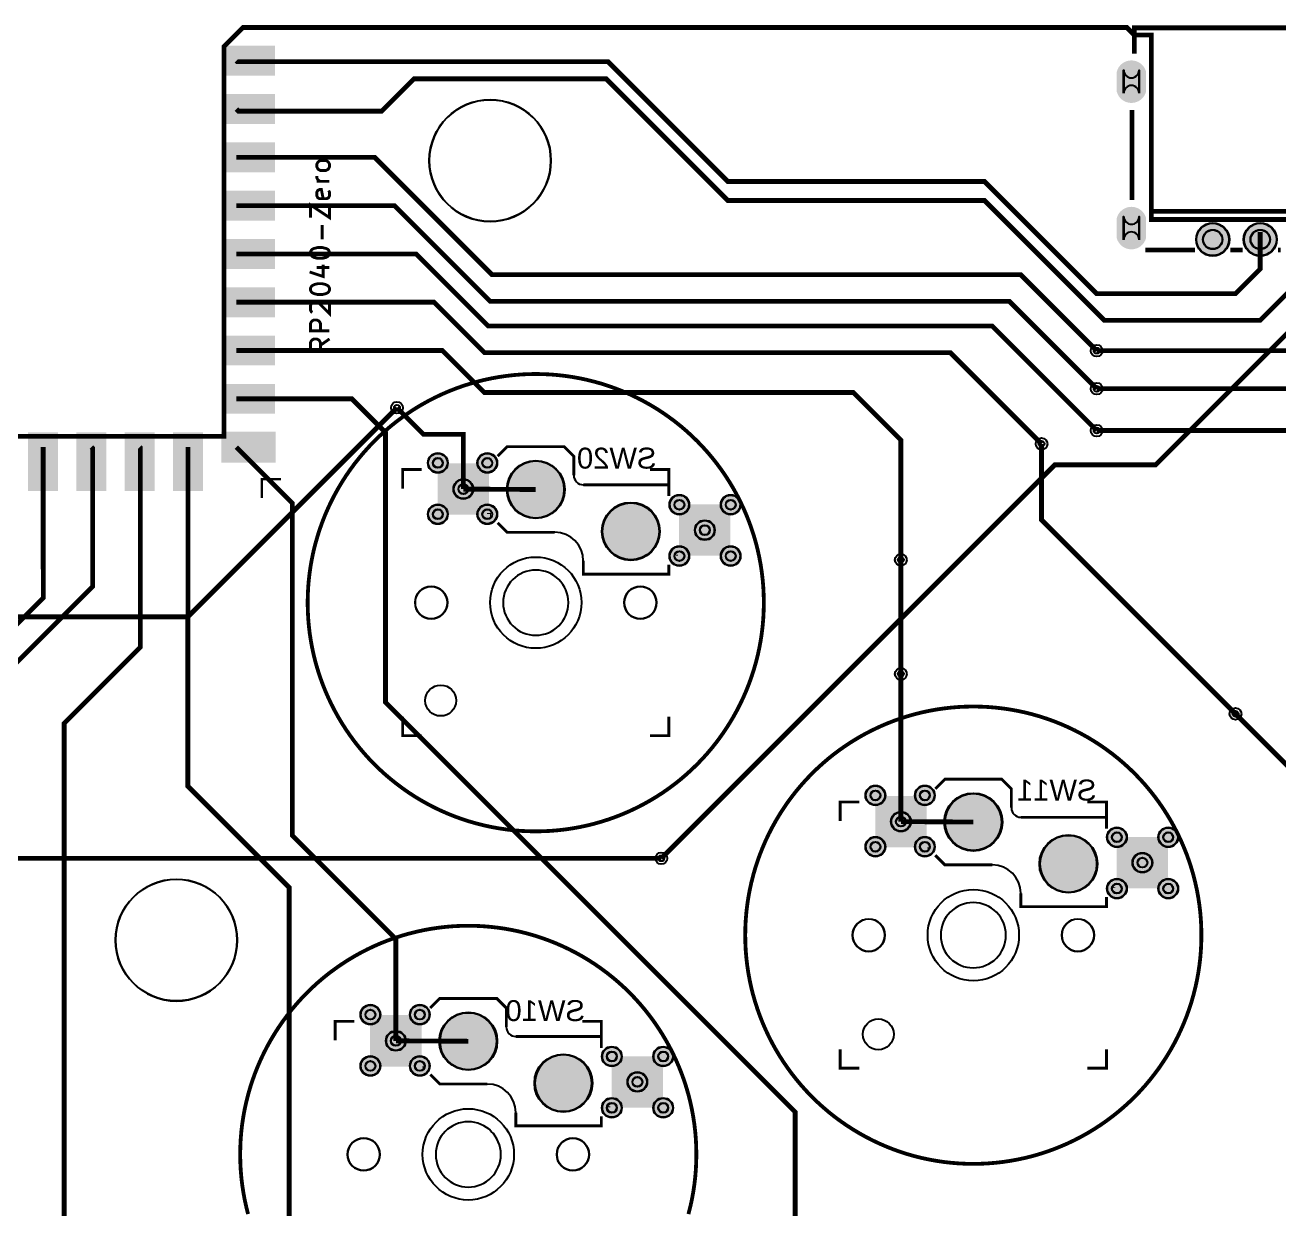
# Model space of a CAD drawing. Header units: millimetres. Extents: x 40 to 250, y -180 to -30.
# Drawn here: x 125.5 to 191.5, y -92.1 to -29.9 of the extents above; entities that cross this region are included whole.
import ezdxf

# ---------------------------------------------------------------- set-up
doc = ezdxf.new("R2010")
doc.units = ezdxf.units.MM
for name, color, linetype, true_color in [('BoardOutline', 7, 'Continuous', 0xff00ff), ('BottomLayer', 7, 'Continuous', 0x0000ff), ('BottomPasteMaskLayer', 7, 'Continuous', 0x800000), ('BottomSilkLayer', 7, 'Continuous', 0x808000), ('BottomSolderMaskLayer', 7, 'Continuous', 0xaa00ff), ('Hole', 7, 'Continuous', 0x222222), ('Multi-Layer', 7, 'Continuous', 0xc0c0c0), ('TopLayer', 7, 'Continuous', 0xff0000), ('TopPasteMaskLayer', 7, 'Continuous', 0x808080), ('TopSilkLayer', 7, 'Continuous', 0xffff00), ('TopSolderMaskLayer', 7, 'Continuous', 0x800080)]:
    doc.layers.add(name, color=color, linetype=linetype, true_color=true_color)
doc.styles.get("Standard").update_dxf_attribs({"font": 'arial.ttf'})

msp = doc.modelspace()

# ---------------------------------------------------------------- hatches: boundary and pattern name
at = {"layer": 'BottomLayer'}
for points in [[(149.89, -55.578), (147.29, -55.578), (147.29, -52.978), (149.89, -52.978)], [(162.59, -57.737), (159.99, -57.737), (159.99, -55.137), (162.59, -55.137)], [(172.902, -73.067), (170.302, -73.067), (170.302, -70.467), (172.902, -70.467)], [(185.602, -75.226), (183.002, -75.226), (183.002, -72.626), (185.602, -72.626)], [(146.342, -84.597), (143.742, -84.597), (143.742, -81.997), (146.342, -81.997)], [(159.041, -86.756), (156.442, -86.756), (156.442, -84.156), (159.041, -84.156)]]:
    msp.add_hatch(color=256, dxfattribs=at).paths.add_polyline_path(points)
at = {"layer": 'BottomPasteMaskLayer'}
for points in [[(149.89, -55.578), (147.29, -55.578), (147.29, -52.978), (149.89, -52.978)], [(162.59, -57.737), (159.99, -57.737), (159.99, -55.137), (162.59, -55.137)], [(172.902, -73.067), (170.302, -73.067), (170.302, -70.467), (172.902, -70.467)], [(185.602, -75.226), (183.002, -75.226), (183.002, -72.626), (185.602, -72.626)], [(146.342, -84.597), (143.742, -84.597), (143.742, -81.997), (146.342, -81.997)], [(159.041, -86.756), (156.442, -86.756), (156.442, -84.156), (159.041, -84.156)]]:
    msp.add_hatch(color=256, dxfattribs=at).paths.add_polyline_path(points)
at = {"layer": 'BottomSolderMaskLayer'}
for points in [[(184.5, -33.36, -0.785398), (182.95, -33.36), (182.95, -32.34, -0.785398), (184.5, -32.34)], [(184.5, -41.06, -0.785398), (182.95, -41.06), (182.95, -40.04, -0.785398), (184.5, -40.04)], [(187.125, -41.15, 1), (188.875, -41.15, 1)], [(189.625, -41.15, 1), (191.375, -41.15, 1)], [(146.725, -52.9, 1), (147.776, -52.9, 1)], [(149.325, -52.9, 1), (150.376, -52.9, 1)], [(149.941, -55.629), (147.24, -55.629), (147.24, -52.927), (149.941, -52.927)], [(150.875, -54.3, 1), (153.925, -54.3, 1)], [(148.065, -54.278, 1), (149.116, -54.278, 1)], [(159.425, -55.1, 1), (160.476, -55.1, 1)], [(162.125, -55.1, 1), (163.176, -55.1, 1)], [(146.725, -55.6, 1), (147.776, -55.6, 1)], [(149.325, -55.6, 1), (150.376, -55.6, 1)], [(155.875, -56.5, 1), (158.925, -56.5, 1)], [(162.641, -57.788), (159.94, -57.788), (159.94, -55.086), (162.641, -55.086)], [(160.765, -56.437, 1), (161.816, -56.437, 1)], [(159.425, -57.8, 1), (160.476, -57.8, 1)], [(162.125, -57.8, 1), (163.176, -57.8, 1)], [(169.736, -70.389, 1), (170.787, -70.389, 1)], [(172.336, -70.389, 1), (173.387, -70.389, 1)], [(172.952, -73.118), (170.251, -73.118), (170.251, -70.416), (172.952, -70.416)], [(173.886, -71.789, 1), (176.937, -71.789, 1)], [(171.076, -71.767, 1), (172.127, -71.767, 1)], [(178.886, -73.989, 1), (181.937, -73.989, 1)], [(182.436, -72.589, 1), (183.487, -72.589, 1)], [(185.136, -72.589, 1), (186.187, -72.589, 1)], [(169.736, -73.089, 1), (170.787, -73.089, 1)], [(172.336, -73.089, 1), (173.387, -73.089, 1)], [(185.652, -75.277), (182.951, -75.277), (182.951, -72.575), (185.652, -72.575)], [(183.776, -73.926, 1), (184.827, -73.926, 1)], [(182.436, -75.289, 1), (183.487, -75.289, 1)], [(185.136, -75.289, 1), (186.187, -75.289, 1)], [(143.176, -81.919, 1), (144.227, -81.919, 1)], [(145.776, -81.919, 1), (146.827, -81.919, 1)], [(146.392, -84.648), (143.691, -84.648), (143.691, -81.946), (146.392, -81.946)], [(147.326, -83.319, 1), (150.377, -83.319, 1)], [(144.516, -83.297, 1), (145.567, -83.297, 1)], [(155.876, -84.119, 1), (156.927, -84.119, 1)], [(158.576, -84.119, 1), (159.627, -84.119, 1)], [(143.176, -84.619, 1), (144.227, -84.619, 1)], [(145.776, -84.619, 1), (146.827, -84.619, 1)], [(152.326, -85.519, 1), (155.377, -85.519, 1)], [(159.092, -86.807), (156.391, -86.807), (156.391, -84.105), (159.092, -84.105)], [(157.216, -85.456, 1), (158.267, -85.456, 1)], [(155.876, -86.819, 1), (156.927, -86.819, 1)], [(158.576, -86.819, 1), (159.627, -86.819, 1)]]:
    msp.add_hatch(color=256, dxfattribs=at).paths.add_polyline_path(points)
at = {"layer": 'Multi-Layer'}
for points in [[(184.475, -33.35, -0.785398), (182.975, -33.35), (182.975, -32.35, -0.785398), (184.475, -32.35)], [(184.475, -41.05, -0.785398), (182.975, -41.05), (182.975, -40.05, -0.785398), (184.475, -40.05)], [(187.15, -41.15, 1), (188.85, -41.15, 1)], [(189.65, -41.15, 1), (191.35, -41.15, 1)]]:
    msp.add_hatch(color=256, dxfattribs=at).paths.add_polyline_path(points)
at = {"layer": 'TopLayer'}
for points in [[(135.891, -30.988), (138.653, -30.988), (138.653, -32.512), (135.891, -32.512)], [(135.891, -33.528), (138.653, -33.528), (138.653, -35.052), (135.891, -35.052)], [(135.891, -36.068), (138.653, -36.068), (138.653, -37.592), (135.891, -37.592)], [(135.891, -38.608), (138.653, -38.608), (138.653, -40.132), (135.891, -40.132)], [(135.891, -41.148), (138.653, -41.148), (138.653, -42.672), (135.891, -42.672)], [(135.891, -43.688), (138.653, -43.688), (138.653, -45.212), (135.891, -45.212)], [(135.891, -46.228), (138.653, -46.228), (138.653, -47.752), (135.891, -47.752)], [(135.891, -48.768), (138.653, -48.768), (138.653, -50.292), (135.891, -50.292)], [(125.73, -51.308), (127.254, -51.308), (127.254, -54.332), (125.73, -54.332)], [(128.27, -51.308), (129.794, -51.308), (129.794, -54.332), (128.27, -54.332)], [(130.811, -51.308), (132.335, -51.308), (132.335, -54.332), (130.811, -54.332)], [(133.351, -51.308), (134.875, -51.308), (134.875, -54.332), (133.351, -54.332)], [(135.891, -51.308), (138.653, -51.308), (138.653, -52.832), (135.891, -52.832)], [(149.89, -55.578), (147.29, -55.578), (147.29, -52.978), (149.89, -52.978)], [(162.59, -57.737), (159.99, -57.737), (159.99, -55.137), (162.59, -55.137)], [(172.902, -73.067), (170.302, -73.067), (170.302, -70.467), (172.902, -70.467)], [(185.602, -75.226), (183.002, -75.226), (183.002, -72.626), (185.602, -72.626)], [(146.342, -84.597), (143.742, -84.597), (143.742, -81.997), (146.342, -81.997)], [(159.042, -86.756), (156.442, -86.756), (156.442, -84.156), (159.042, -84.156)]]:
    msp.add_hatch(color=256, dxfattribs=at).paths.add_polyline_path(points)
at = {"layer": 'TopPasteMaskLayer'}
for points in [[(135.891, -30.988), (138.653, -30.988), (138.653, -32.512), (135.891, -32.512)], [(135.891, -33.528), (138.653, -33.528), (138.653, -35.052), (135.891, -35.052)], [(135.891, -36.068), (138.653, -36.068), (138.653, -37.592), (135.891, -37.592)], [(135.891, -38.608), (138.653, -38.608), (138.653, -40.132), (135.891, -40.132)], [(135.891, -41.148), (138.653, -41.148), (138.653, -42.672), (135.891, -42.672)], [(135.891, -43.688), (138.653, -43.688), (138.653, -45.212), (135.891, -45.212)], [(135.891, -46.228), (138.653, -46.228), (138.653, -47.752), (135.891, -47.752)], [(135.891, -48.768), (138.653, -48.768), (138.653, -50.292), (135.891, -50.292)], [(125.73, -51.308), (127.254, -51.308), (127.254, -54.332), (125.73, -54.332)], [(128.27, -51.308), (129.794, -51.308), (129.794, -54.332), (128.27, -54.332)], [(130.811, -51.308), (132.335, -51.308), (132.335, -54.332), (130.811, -54.332)], [(133.351, -51.308), (134.875, -51.308), (134.875, -54.332), (133.351, -54.332)], [(135.891, -51.308), (138.653, -51.308), (138.653, -52.832), (135.891, -52.832)], [(149.89, -55.578), (147.29, -55.578), (147.29, -52.978), (149.89, -52.978)], [(162.59, -57.737), (159.99, -57.737), (159.99, -55.137), (162.59, -55.137)], [(172.902, -73.067), (170.302, -73.067), (170.302, -70.467), (172.902, -70.467)], [(185.602, -75.226), (183.002, -75.226), (183.002, -72.626), (185.602, -72.626)], [(146.342, -84.597), (143.742, -84.597), (143.742, -81.997), (146.342, -81.997)], [(159.042, -86.756), (156.442, -86.756), (156.442, -84.156), (159.042, -84.156)]]:
    msp.add_hatch(color=256, dxfattribs=at).paths.add_polyline_path(points)
at = {"layer": 'TopSolderMaskLayer'}
for points in [[(135.877, -30.963), (138.689, -30.963), (138.689, -32.537), (135.877, -32.537)], [(184.5, -33.36, -0.785398), (182.95, -33.36), (182.95, -32.34, -0.785398), (184.5, -32.34)], [(135.877, -33.503), (138.689, -33.503), (138.689, -35.077), (135.877, -35.077)], [(135.877, -36.043), (138.689, -36.043), (138.689, -37.617), (135.877, -37.617)], [(135.877, -38.583), (138.689, -38.583), (138.689, -40.157), (135.877, -40.157)], [(184.5, -41.06, -0.785398), (182.95, -41.06), (182.95, -40.04, -0.785398), (184.5, -40.04)], [(187.125, -41.15, 1), (188.875, -41.15, 1)], [(189.625, -41.15, 1), (191.375, -41.15, 1)], [(135.877, -41.123), (138.689, -41.123), (138.689, -42.697), (135.877, -42.697)], [(135.877, -43.662), (138.689, -43.662), (138.689, -45.237), (135.877, -45.237)], [(135.877, -46.202), (138.689, -46.202), (138.689, -47.777), (135.877, -47.777)], [(135.877, -48.742), (138.689, -48.742), (138.689, -50.317), (135.877, -50.317)], [(125.705, -51.295), (127.28, -51.295), (127.28, -54.37), (125.705, -54.37)], [(128.245, -51.295), (129.82, -51.295), (129.82, -54.37), (128.245, -54.37)], [(130.785, -51.295), (132.36, -51.295), (132.36, -54.37), (130.785, -54.37)], [(133.325, -51.295), (134.9, -51.295), (134.9, -54.37), (133.325, -54.37)], [(135.862, -51.257), (138.726, -51.257), (138.726, -52.883), (135.862, -52.883)], [(146.725, -52.9, 1), (147.776, -52.9, 1)], [(149.325, -52.9, 1), (150.376, -52.9, 1)], [(149.941, -55.629), (147.24, -55.629), (147.24, -52.927), (149.941, -52.927)], [(150.875, -54.3, 1), (153.925, -54.3, 1)], [(148.065, -54.278, 1), (149.116, -54.278, 1)], [(159.425, -55.1, 1), (160.476, -55.1, 1)], [(162.125, -55.1, 1), (163.176, -55.1, 1)], [(146.725, -55.6, 1), (147.776, -55.6, 1)], [(149.325, -55.6, 1), (150.376, -55.6, 1)], [(155.875, -56.5, 1), (158.925, -56.5, 1)], [(162.641, -57.788), (159.94, -57.788), (159.94, -55.086), (162.641, -55.086)], [(160.765, -56.437, 1), (161.816, -56.437, 1)], [(159.425, -57.8, 1), (160.476, -57.8, 1)], [(162.125, -57.8, 1), (163.176, -57.8, 1)], [(169.736, -70.389, 1), (170.787, -70.389, 1)], [(172.336, -70.389, 1), (173.387, -70.389, 1)], [(172.953, -73.118), (170.251, -73.118), (170.251, -70.416), (172.953, -70.416)], [(173.886, -71.789, 1), (176.937, -71.789, 1)], [(171.076, -71.767, 1), (172.127, -71.767, 1)], [(178.886, -73.989, 1), (181.937, -73.989, 1)], [(182.436, -72.589, 1), (183.487, -72.589, 1)], [(185.136, -72.589, 1), (186.187, -72.589, 1)], [(169.736, -73.089, 1), (170.787, -73.089, 1)], [(172.336, -73.089, 1), (173.387, -73.089, 1)], [(185.652, -75.277), (182.951, -75.277), (182.951, -72.575), (185.652, -72.575)], [(183.776, -73.926, 1), (184.827, -73.926, 1)], [(182.436, -75.289, 1), (183.487, -75.289, 1)], [(185.136, -75.289, 1), (186.187, -75.289, 1)], [(143.176, -81.919, 1), (144.227, -81.919, 1)], [(145.776, -81.919, 1), (146.827, -81.919, 1)], [(146.392, -84.648), (143.691, -84.648), (143.691, -81.946), (146.392, -81.946)], [(147.326, -83.319, 1), (150.377, -83.319, 1)], [(144.516, -83.297, 1), (145.567, -83.297, 1)], [(155.876, -84.119, 1), (156.927, -84.119, 1)], [(158.576, -84.119, 1), (159.627, -84.119, 1)], [(143.176, -84.619, 1), (144.227, -84.619, 1)], [(145.776, -84.619, 1), (146.827, -84.619, 1)], [(152.326, -85.519, 1), (155.377, -85.519, 1)], [(159.092, -86.807), (156.391, -86.807), (156.391, -84.105), (159.092, -84.105)], [(157.216, -85.456, 1), (158.267, -85.456, 1)], [(155.876, -86.819, 1), (156.927, -86.819, 1)], [(158.576, -86.819, 1), (159.627, -86.819, 1)]]:
    msp.add_hatch(color=256, dxfattribs=at).paths.add_polyline_path(points)

# ---------------------------------------------------------------- linework, layer by layer
at = {"layer": 'BoardOutline', "const_width": 0.254}
for points in [[(45, -30), (121, -30), (122, -31), (122, -51.5), (136, -51.5), (136, -31), (137, -30), (183, -30)], [(183, -30), (183.484, -30), (183.88, -30.396)], [(183.88, -30.396), (184.769, -30.396)], [(199.12, -30.396), (198.104, -30.396), (198.104, -39.667), (184.769, -39.667), (184.769, -30.396), (183.88, -30.396)], [(184.769, -30.396), (184.769, -40.1), (198.1, -40.1), (198.1, -30.396)]]:
    msp.add_lwpolyline(points, dxfattribs=at)
at = {"layer": 'BottomLayer', "const_width": 0.254}
for points in [[(118.2, -46.99), (116.21, -46.99), (109.5, -53.7), (109.5, -58.5), (112, -61), (134.1, -61), (145.1, -50)], [(181.9, -47), (195, -47)], [(181.9, -49), (194, -49)], [(181.9, -51.2), (191.9, -51.2)], [(179, -51.9), (179, -55.9), (189.2, -66.1)], [(171.6, -58), (171.6, -64)], [(159, -73.7), (109.9, -73.7)]]:
    msp.add_lwpolyline(points, dxfattribs=at)
at = {"layer": 'BottomSilkLayer'}
for points, const_width in [([(150.4, -52.55), (150.9, -52.05), (153.9, -52.05), (154.4, -52.55), (154.4, -53.55)], 0.15), ([(159.4, -54.65), (159.4, -54.05), (154.9, -54.05)], 0.15), ([(150.026, -55.853), (150.026, -55.559), (149.841, -55.559)], 0.05), ([(150.4, -56.05), (150.9, -56.55), (153.4, -56.55)], 0.15), ([(154.9, -58.05), (154.9, -58.75), (159.4, -58.75), (159.4, -58.25)], 0.15), ([(159.777, -57.778), (159.777, -57.753), (159.873, -57.753), (159.876, -57.753)], 0.05), ([(173.411, -70.039), (173.911, -69.539), (176.911, -69.539), (177.411, -70.039), (177.411, -71.039)], 0.15), ([(182.411, -72.139), (182.411, -71.539), (177.911, -71.539)], 0.15), ([(173.037, -73.342), (173.037, -73.141), (172.991, -73.141)], 0.05), ([(173.411, -73.539), (173.911, -74.039), (176.411, -74.039)], 0.15), ([(177.911, -75.539), (177.911, -76.239), (182.411, -76.239), (182.411, -75.739)], 0.15), ([(182.788, -75.267), (182.788, -75.241), (182.884, -75.241), (182.887, -75.241)], 0.05), ([(146.851, -81.569), (147.351, -81.069), (150.351, -81.069), (150.851, -81.569), (150.851, -82.569)], 0.15), ([(155.851, -83.669), (155.851, -83.069), (151.351, -83.069)], 0.15), ([(146.477, -84.872), (146.477, -84.671), (146.431, -84.671)], 0.05), ([(146.851, -85.069), (147.351, -85.569), (149.851, -85.569)], 0.15), ([(151.351, -87.069), (151.351, -87.769), (155.851, -87.769), (155.851, -87.269)], 0.15), ([(156.228, -86.797), (156.228, -86.772), (156.324, -86.772), (156.327, -86.772)], 0.05)]:
    msp.add_lwpolyline(points, dxfattribs=dict(at, const_width=const_width))
for centre, radius, start, end in [((150, -37.004), 3.2, 0.07049, 359.92951), ((152.4, -54.302), 1.5, 0.06792, 359.93208), ((154.9, -53.55), 0.5, 180, 270), ((157.4, -56.502), 1.5, 0.07277, 359.92723), ((153.4, -58.05), 1.5, 0, 90), ((152.4, -60.252), 1.715, 0.06791, 359.93209), ((146.9, -60.252), 0.851, 0.14538, 359.85462), ((157.9, -60.252), 0.851, 0.14538, 359.85462), ((175.411, -71.791), 1.5, 0.06792, 359.93208), ((177.911, -71.039), 0.5, 180, 270), ((180.411, -73.991), 1.5, 0.07277, 359.92723), ((176.411, -75.539), 1.5, 360, 90), ((133.5, -78.004), 3.2, 0.07049, 359.92951), ((175.411, -77.741), 1.715, 0.06791, 359.93209), ((169.911, -77.741), 0.851, 0.14538, 359.85462), ((180.911, -77.741), 0.851, 0.14538, 359.85462), ((148.851, -83.321), 1.5, 0.06792, 359.93208), ((151.351, -82.569), 0.5, 180, 270), ((153.851, -85.521), 1.5, 0.07277, 359.92723), ((149.851, -87.069), 1.5, 360, 90), ((148.851, -89.271), 1.715, 0.06791, 359.93209), ((143.351, -89.271), 0.851, 0.14538, 359.85462), ((154.351, -89.271), 0.851, 0.14538, 359.85462)]:
    msp.add_arc(centre, radius, start, end, dxfattribs=at)
at = {"layer": 'BottomSolderMaskLayer'}
for points in [[(183.312, -33.462), (183.312, -32.238)], [(184.138, -33.462), (184.138, -32.238)], [(183.312, -41.162), (183.312, -39.938)], [(184.138, -41.162), (184.138, -39.938)]]:
    msp.add_lwpolyline(points, close=True, dxfattribs=at)
for centre, radius in [((188, -41.15), 0.875), ((188, -41.15), 0.515), ((190.5, -41.15), 0.875), ((190.5, -41.15), 0.515), ((147.25, -52.9), 0.525), ((147.251, -52.9), 0.263), ((149.85, -52.9), 0.525), ((149.851, -52.9), 0.263), ((152.401, -54.3), 1.525), ((152.4, -54.3), 1.525), ((148.591, -54.278), 0.525), ((148.591, -54.278), 0.263), ((159.95, -55.1), 0.525), ((162.65, -55.1), 0.525), ((147.25, -55.6), 0.525), ((147.251, -55.6), 0.263), ((149.85, -55.6), 0.525), ((149.851, -55.6), 0.263), ((157.401, -56.5), 1.525), ((157.4, -56.5), 1.525), ((159.951, -55.1), 0.263), ((162.651, -55.1), 0.263), ((161.29, -56.437), 0.525), ((161.291, -56.437), 0.263), ((159.95, -57.8), 0.525), ((162.65, -57.8), 0.525), ((159.951, -57.8), 0.263), ((162.651, -57.8), 0.263), ((170.262, -70.389), 0.525), ((172.862, -70.389), 0.525), ((170.262, -70.389), 0.263), ((172.862, -70.389), 0.263), ((175.411, -71.789), 1.525), ((175.412, -71.789), 1.525), ((171.602, -71.767), 0.525), ((171.602, -71.767), 0.263), ((180.411, -73.989), 1.525), ((180.412, -73.989), 1.525), ((182.962, -72.589), 0.525), ((182.962, -72.589), 0.263), ((185.661, -72.589), 0.525), ((185.662, -72.589), 0.263), ((170.262, -73.089), 0.525), ((170.262, -73.089), 0.263), ((172.862, -73.089), 0.525), ((172.862, -73.089), 0.263), ((184.301, -73.926), 0.525), ((184.302, -73.926), 0.263), ((182.962, -75.289), 0.525), ((182.962, -75.289), 0.263), ((185.661, -75.289), 0.525), ((185.662, -75.289), 0.263), ((143.702, -81.919), 0.525), ((143.702, -81.919), 0.263), ((146.301, -81.919), 0.525), ((146.302, -81.919), 0.263), ((148.852, -83.319), 1.525), ((148.851, -83.319), 1.525), ((145.042, -83.297), 0.525), ((145.042, -83.297), 0.263), ((156.402, -84.119), 0.525), ((159.101, -84.119), 0.525), ((143.702, -84.619), 0.525), ((143.702, -84.619), 0.263), ((146.301, -84.619), 0.525), ((146.302, -84.619), 0.263), ((153.852, -85.519), 1.525), ((153.851, -85.519), 1.525), ((156.402, -84.119), 0.263), ((159.102, -84.119), 0.263), ((157.741, -85.456), 0.525), ((157.742, -85.456), 0.263), ((156.402, -86.819), 0.525), ((159.101, -86.819), 0.525), ((156.402, -86.819), 0.263), ((159.102, -86.819), 0.263)]:
    msp.add_circle(centre, radius, dxfattribs=at)
for centre, radius, start, end in [((183.725, -32.238), 0.413, 180, 360), ((183.725, -33.462), 0.413, 360, 180), ((150, -37.004), 3.2, 0.07049, 359.92951), ((183.725, -39.938), 0.413, 180, 360), ((183.725, -41.162), 0.413, 360, 180), ((152.4, -54.302), 1.5, 0.06792, 359.93208), ((157.4, -56.502), 1.5, 0.07277, 359.92723), ((152.4, -60.252), 1.715, 0.06791, 359.93209), ((146.9, -60.252), 0.851, 0.14538, 359.85462), ((157.9, -60.252), 0.851, 0.14538, 359.85462), ((175.411, -71.791), 1.5, 0.06792, 359.93208), ((180.411, -73.991), 1.5, 0.07277, 359.92723), ((133.5, -78.004), 3.2, 0.07049, 359.92951), ((175.411, -77.741), 1.715, 0.06791, 359.93209), ((169.911, -77.741), 0.851, 0.14538, 359.85462), ((180.911, -77.741), 0.851, 0.14538, 359.85462), ((148.851, -83.321), 1.5, 0.06792, 359.93208), ((153.851, -85.521), 1.5, 0.07277, 359.92723), ((148.851, -89.271), 1.715, 0.06791, 359.93209), ((143.351, -89.271), 0.851, 0.14538, 359.85462), ((154.351, -89.271), 0.851, 0.14538, 359.85462)]:
    msp.add_arc(centre, radius, start, end, dxfattribs=at)
at = {"layer": 'Hole'}
for centre, radius in [((150, -37), 3.2), ((181.9, -47), 0.155), ((181.9, -49), 0.155), ((145.1, -50), 0.155), ((181.9, -51.2), 0.155), ((179, -51.9), 0.155), ((152.401, -60.25), 2.4), ((171.6, -58), 0.155), ((146.901, -60.25), 0.851), ((157.901, -60.25), 0.851), ((171.6, -64), 0.155), ((147.401, -65.4), 0.812), ((189.2, -66.1), 0.155), ((159, -73.7), 0.155), ((133.5, -78), 3.2), ((175.412, -77.739), 2.4), ((169.912, -77.739), 0.851), ((180.912, -77.739), 0.851), ((170.412, -82.954), 0.812), ((148.852, -89.269), 2.4), ((143.352, -89.269), 0.851), ((154.352, -89.269), 0.851)]:
    msp.add_circle(centre, radius, dxfattribs=at)
at = {"layer": 'Multi-Layer'}
for points in [[(183.325, -33.45), (183.325, -32.25)], [(184.125, -33.45), (184.125, -32.25)], [(183.325, -41.15), (183.325, -39.95)], [(184.125, -41.15), (184.125, -39.95)]]:
    msp.add_lwpolyline(points, close=True, dxfattribs=at)
for centre, radius in [((150, -37), 3.2), ((188, -41.15), 0.85), ((188, -41.15), 0.5), ((190.5, -41.15), 0.85), ((190.5, -41.15), 0.5), ((181.9, -47), 0.31), ((181.9, -49), 0.31), ((145.1, -50), 0.31), ((181.9, -51.2), 0.31), ((179, -51.9), 0.31), ((147.25, -52.9), 0.5), ((147.251, -52.9), 0.25), ((149.85, -52.9), 0.5), ((149.851, -52.9), 0.25), ((152.4, -54.3), 1.5), ((152.401, -54.3), 1.5), ((148.591, -54.278), 0.5), ((148.591, -54.278), 0.25), ((159.95, -55.1), 0.5), ((162.65, -55.1), 0.5), ((147.25, -55.6), 0.5), ((147.251, -55.6), 0.25), ((149.85, -55.6), 0.5), ((149.851, -55.6), 0.25), ((157.4, -56.5), 1.5), ((157.401, -56.5), 1.5), ((159.951, -55.1), 0.25), ((162.651, -55.1), 0.25), ((161.29, -56.437), 0.5), ((161.291, -56.437), 0.25), ((159.95, -57.8), 0.5), ((162.65, -57.8), 0.5), ((152.401, -60.25), 2.4), ((159.951, -57.8), 0.25), ((162.651, -57.8), 0.25), ((171.6, -58), 0.31), ((146.901, -60.25), 0.851), ((157.901, -60.25), 0.851), ((171.6, -64), 0.31), ((147.401, -65.4), 0.812), ((189.2, -66.1), 0.31), ((170.262, -70.389), 0.5), ((172.862, -70.389), 0.5), ((170.262, -70.389), 0.25), ((172.862, -70.389), 0.25), ((175.411, -71.789), 1.5), ((175.412, -71.789), 1.5), ((171.602, -71.767), 0.5), ((171.602, -71.767), 0.25), ((180.411, -73.989), 1.5), ((180.412, -73.989), 1.5), ((182.962, -72.589), 0.5), ((182.962, -72.589), 0.25), ((185.661, -72.589), 0.5), ((185.662, -72.589), 0.25), ((170.262, -73.089), 0.5), ((170.262, -73.089), 0.25), ((172.862, -73.089), 0.5), ((172.862, -73.089), 0.25), ((159, -73.7), 0.31), ((184.301, -73.926), 0.5), ((184.302, -73.926), 0.25), ((133.5, -78), 3.2), ((182.962, -75.289), 0.5), ((182.962, -75.289), 0.25), ((185.661, -75.289), 0.5), ((185.662, -75.289), 0.25), ((175.412, -77.739), 2.4), ((169.912, -77.739), 0.851), ((180.912, -77.739), 0.851), ((143.702, -81.919), 0.5), ((143.702, -81.919), 0.25), ((146.301, -81.919), 0.5), ((146.302, -81.919), 0.25), ((148.851, -83.319), 1.5), ((148.852, -83.319), 1.5), ((170.412, -82.954), 0.812), ((145.042, -83.297), 0.5), ((145.042, -83.297), 0.25), ((156.402, -84.119), 0.5), ((159.101, -84.119), 0.5), ((143.702, -84.619), 0.5), ((143.702, -84.619), 0.25), ((146.301, -84.619), 0.5), ((146.302, -84.619), 0.25), ((153.851, -85.519), 1.5), ((153.852, -85.519), 1.5), ((156.402, -84.119), 0.25), ((159.102, -84.119), 0.25), ((157.741, -85.456), 0.5), ((157.742, -85.456), 0.25), ((156.402, -86.819), 0.5), ((159.101, -86.819), 0.5), ((148.852, -89.269), 2.4), ((156.402, -86.819), 0.25), ((159.102, -86.819), 0.25), ((143.352, -89.269), 0.851), ((154.352, -89.269), 0.851)]:
    msp.add_circle(centre, radius, dxfattribs=at)
for centre, start, end in [((183.725, -32.25), 180, 360), ((183.725, -33.45), 360, 180), ((183.725, -39.95), 180, 360), ((183.725, -41.15), 360, 180)]:
    msp.add_arc(centre, 0.4, start, end, dxfattribs=at)
at = {"layer": 'TopLayer', "const_width": 0.254}
for points in [[(190.5, -40.75), (190.5, -42.7), (189.2, -44), (181.9, -44), (176, -38.1), (162.5, -38.1), (156.2, -31.8), (136.702, -31.8), (136.653, -31.75)], [(192.5, -40.75), (192.5, -43.4), (190.5, -45.4), (182.3, -45.4), (176, -39.1), (162.5, -39.1), (156.1, -32.7), (146, -32.7), (144.3, -34.4), (136.762, -34.4), (136.653, -34.29)], [(136.653, -36.83), (143.93, -36.83), (150.1, -43), (177.9, -43), (181.9, -47)], [(136.653, -39.37), (144.97, -39.37), (150, -44.4), (177.3, -44.4), (181.9, -49)], [(195, -40.75), (195, -43), (185, -53), (179.7, -53), (159, -73.7)], [(136.653, -41.91), (146.11, -41.91), (149.9, -45.7), (176.4, -45.7), (181.9, -51.2)], [(136.653, -44.45), (147.05, -44.45), (149.7, -47.1), (174.2, -47.1), (179, -51.9)], [(136.653, -46.99), (147.49, -46.99), (149.7, -49.2), (169.1, -49.2), (171.6, -51.7), (171.6, -58)], [(136.653, -49.53), (142.73, -49.53), (144.5, -51.3), (144.5, -65.5), (166.042, -87.042), (166.042, -103.227)], [(148.591, -54.278), (148.591, -51.4), (146.5, -51.4), (145.1, -50)], [(83.502, -83.357), (83.502, -77.298), (85.6, -75.2), (111.3, -75.2), (126.5, -60), (126.492, -52.07)], [(110.102, -94.707), (110.102, -78.398), (129.1, -59.4), (129.1, -52.137), (129.032, -52.07)], [(127.602, -147.807), (127.602, -66.598), (131.6, -62.6), (131.6, -52.097), (131.573, -52.07)], [(139.432, -114.337), (139.432, -75.232), (134.1, -69.9), (134.113, -52.07)], [(145.042, -83.297), (145.042, -77.942), (139.6, -72.5), (139.6, -55.017), (136.653, -52.07)], [(148.591, -54.278), (152.4, -54.3)], [(171.6, -64), (171.602, -71.767)], [(189.2, -66.1), (194.892, -71.792), (194.892, -103.227)], [(171.602, -71.767), (175.411, -71.789)], [(145.042, -83.297), (148.851, -83.319)]]:
    msp.add_lwpolyline(points, dxfattribs=at)
at = {"layer": 'TopSilkLayer'}
for points, const_width in [([(199.12, -31.381), (199.12, -30.015), (183.88, -30.015), (183.88, -31.381)], 0.254), ([(183.753, -39.069), (183.753, -34.331)], 0.254), ([(141.076, -38.095), (140.981, -38.047), (140.933, -38), (140.886, -37.905), (140.886, -37.809)], 0.15), ([(141.552, -38.095), (140.886, -38.095)], 0.15), ([(141.505, -38.572), (141.552, -38.667), (141.552, -38.857), (141.505, -38.953), (141.409, -39), (141.028, -39), (140.933, -38.953), (140.886, -38.857), (140.886, -38.667), (140.933, -38.572), (141.028, -38.524), (141.124, -38.524), (141.219, -39)], 0.15), ([(140.552, -40), (140.552, -39.333), (141.552, -40), (141.552, -39.333)], 0.15), ([(141.171, -41.143), (141.171, -40.381)], 0.15), ([(187.069, -41.699), (184.46, -41.699)], 0.254), ([(189.569, -41.699), (188.931, -41.699)], 0.254), ([(191.569, -41.699), (191.431, -41.699)], 0.254), ([(140.505, -42.857), (141.219, -43.095), (141.219, -42.476)], 0.15), ([(140.886, -42.619), (141.552, -42.619)], 0.15), ([(140.648, -45), (140.6, -44.953), (140.552, -44.857), (140.552, -44.619), (140.6, -44.524), (140.648, -44.476), (140.743, -44.428), (140.838, -44.428), (140.981, -44.476), (141.552, -45.047), (141.552, -44.428)], 0.15), ([(141.552, -45.953), (140.552, -45.953), (140.552, -45.572), (140.6, -45.476), (140.648, -45.428), (140.743, -45.381), (140.886, -45.381), (140.981, -45.428), (141.028, -45.476), (141.076, -45.572), (141.076, -45.953)], 0.15), ([(141.552, -46.953), (140.552, -46.953), (140.552, -46.572), (140.6, -46.476), (140.648, -46.428), (140.743, -46.381), (140.886, -46.381), (140.981, -46.428), (141.028, -46.476), (141.076, -46.572), (141.076, -46.953)], 0.15), ([(141.552, -46.381), (141.076, -46.714)], 0.15), ([(145.4, -54.25), (145.4, -53.25), (146.4, -53.25)], 0.15), ([(158.4, -53.25), (159.4, -53.25), (159.4, -54.25)], 0.15), ([(138, -54.75), (138, -53.75), (139, -53.75)], 0.12), ([(163.475, -76.543), (163.521, -76.148), (163.58, -75.757), (163.651, -75.368), (163.735, -74.984), (163.831, -74.603), (163.939, -74.226), (164.059, -73.854), (164.191, -73.486), (164.335, -73.124), (164.49, -72.766), (164.656, -72.414), (164.834, -72.068), (165.023, -71.727), (165.222, -71.393), (165.433, -71.066), (165.653, -70.745), (165.885, -70.432), (166.126, -70.126), (166.378, -69.828), (166.639, -69.537), (166.91, -69.255), (167.191, -68.981), (167.482, -68.716), (167.781, -68.46), (168.09, -68.213), (168.408, -67.976), (168.734, -67.749), (169.069, -67.532), (169.413, -67.325), (169.763, -67.13), (170.119, -66.948), (170.478, -66.778), (170.842, -66.62), (171.209, -66.475), (171.58, -66.343), (171.954, -66.224), (172.331, -66.117), (172.71, -66.022), (173.092, -65.941), (173.475, -65.871), (173.861, -65.815), (174.247, -65.771), (174.634, -65.739), (175.022, -65.72), (175.41, -65.714), (175.799, -65.72), (176.187, -65.739), (176.574, -65.771), (176.96, -65.815), (177.345, -65.871), (177.729, -65.941), (178.11, -66.022), (178.49, -66.117), (178.867, -66.224), (179.241, -66.343), (179.612, -66.475), (179.979, -66.62), (180.343, -66.778), (180.702, -66.948)], 0.2), ([(146.4, -67.25), (145.4, -67.25), (145.4, -66.25)], 0.15), ([(158.4, -67.25), (159.4, -67.25), (159.4, -66.25)], 0.15), ([(180.702, -66.948), (181.057, -67.13), (181.408, -67.325), (181.752, -67.532), (182.087, -67.749), (182.413, -67.976), (182.731, -68.213), (183.04, -68.46), (183.339, -68.716), (183.63, -68.981), (183.911, -69.255), (184.182, -69.537), (184.443, -69.828), (184.695, -70.126), (184.936, -70.432), (185.168, -70.745), (185.388, -71.066), (185.599, -71.393), (185.798, -71.727), (185.987, -72.068), (186.165, -72.414), (186.331, -72.766), (186.486, -73.124), (186.63, -73.486), (186.762, -73.854), (186.882, -74.226), (186.99, -74.603), (187.086, -74.984), (187.17, -75.368), (187.241, -75.757), (187.3, -76.148), (187.346, -76.543)], 0.2), ([(168.411, -71.739), (168.411, -70.739), (169.411, -70.739)], 0.15), ([(181.411, -70.739), (182.411, -70.739), (182.411, -71.739)], 0.15), ([(187.346, -76.543), (187.379, -76.94), (187.398, -77.339), (187.405, -77.741), (187.398, -78.143), (187.379, -78.543), (187.346, -78.94), (187.3, -79.334), (187.241, -79.726), (187.17, -80.114), (187.086, -80.498), (186.99, -80.879), (186.882, -81.256), (186.762, -81.628), (186.63, -81.996), (186.486, -82.359), (186.331, -82.716), (186.165, -83.068), (185.987, -83.415), (185.798, -83.755), (185.599, -84.089), (185.388, -84.416), (185.168, -84.737), (184.936, -85.05), (184.695, -85.356), (184.443, -85.655), (184.182, -85.945), (183.911, -86.227), (183.63, -86.501), (183.339, -86.766), (183.04, -87.022), (182.731, -87.269), (182.413, -87.506), (182.087, -87.733), (181.752, -87.95), (181.408, -88.157), (181.057, -88.352), (180.702, -88.535), (180.343, -88.705), (179.979, -88.862), (179.612, -89.007), (179.241, -89.139), (178.867, -89.259), (178.49, -89.366), (178.11, -89.46), (177.729, -89.542), (177.345, -89.611), (176.96, -89.668), (176.574, -89.712), (176.187, -89.743), (175.799, -89.762), (175.41, -89.768), (175.022, -89.762), (174.634, -89.743), (174.247, -89.712), (173.861, -89.668), (173.475, -89.611), (173.092, -89.542), (172.71, -89.46), (172.331, -89.366), (171.954, -89.259), (171.58, -89.139), (171.209, -89.007), (170.842, -88.862), (170.478, -88.705), (170.119, -88.535), (169.763, -88.352), (169.413, -88.157), (169.069, -87.95), (168.734, -87.733), (168.408, -87.506), (168.09, -87.269), (167.781, -87.022), (167.482, -86.766), (167.191, -86.501), (166.91, -86.227), (166.639, -85.945), (166.378, -85.655), (166.126, -85.356), (165.885, -85.05), (165.653, -84.737), (165.433, -84.416), (165.222, -84.089), (165.023, -83.755), (164.834, -83.415), (164.656, -83.068), (164.49, -82.716), (164.335, -82.359), (164.191, -81.996), (164.059, -81.628), (163.939, -81.256), (163.831, -80.879), (163.735, -80.498), (163.651, -80.114), (163.58, -79.726), (163.521, -79.334), (163.475, -78.94), (163.442, -78.543), (163.422, -78.143), (163.416, -77.741), (163.422, -77.339), (163.442, -76.94), (163.475, -76.543)], 0.2), ([(137.271, -92.409), (137.175, -92.028), (137.091, -91.644), (137.02, -91.256), (136.961, -90.864), (136.915, -90.47), (136.882, -90.073), (136.862, -89.673), (136.856, -89.271), (136.862, -88.869), (136.882, -88.47), (136.915, -88.073), (136.961, -87.678), (137.02, -87.287), (137.091, -86.898), (137.175, -86.514), (137.271, -86.133), (137.379, -85.756), (137.499, -85.384), (137.631, -85.017), (137.775, -84.654), (137.93, -84.296), (138.096, -83.944), (138.274, -83.598), (138.462, -83.258), (138.662, -82.924), (138.872, -82.596), (139.093, -82.276), (139.325, -81.962), (139.566, -81.656), (139.818, -81.358), (140.079, -81.067), (140.35, -80.785), (140.631, -80.511), (140.921, -80.246), (141.221, -79.99), (141.53, -79.743), (141.848, -79.506), (142.174, -79.279), (142.509, -79.062), (142.853, -78.855), (143.203, -78.66), (143.558, -78.478), (143.918, -78.308), (144.282, -78.15), (144.649, -78.006), (145.02, -77.874), (145.394, -77.754), (145.771, -77.647), (146.15, -77.552), (146.532, -77.471), (146.915, -77.401), (147.3, -77.345), (147.687, -77.301), (148.074, -77.269), (148.462, -77.25), (148.85, -77.244), (149.238, -77.25), (149.627, -77.269), (150.014, -77.301), (150.4, -77.345), (150.785, -77.401), (151.169, -77.471), (151.55, -77.552), (151.93, -77.647), (152.307, -77.754), (152.681, -77.874), (153.052, -78.006), (153.419, -78.15), (153.783, -78.308), (154.142, -78.478), (154.142, -78.478), (154.497, -78.66), (154.848, -78.855), (155.191, -79.062), (155.527, -79.279), (155.853, -79.506), (156.171, -79.743), (156.48, -79.99), (156.779, -80.246), (157.07, -80.511), (157.35, -80.785), (157.622, -81.067), (157.883, -81.358), (158.135, -81.656), (158.376, -81.962), (158.608, -82.276), (158.828, -82.596), (159.039, -82.924), (159.238, -83.258), (159.427, -83.598), (159.604, -83.944), (159.771, -84.296), (159.926, -84.654), (160.07, -85.017), (160.202, -85.384), (160.322, -85.756), (160.43, -86.133), (160.526, -86.514), (160.61, -86.898), (160.681, -87.287), (160.74, -87.678), (160.786, -88.073), (160.819, -88.47), (160.838, -88.869), (160.845, -89.271), (160.838, -89.673), (160.819, -90.073), (160.786, -90.47), (160.74, -90.864), (160.681, -91.256), (160.61, -91.644), (160.526, -92.028), (160.43, -92.409)], 0.2), ([(141.851, -83.269), (141.851, -82.269), (142.851, -82.269)], 0.15), ([(154.851, -82.269), (155.851, -82.269), (155.851, -83.269)], 0.15), ([(169.411, -84.739), (168.411, -84.739), (168.411, -83.739)], 0.15), ([(181.411, -84.739), (182.411, -84.739), (182.411, -83.739)], 0.15)]:
    msp.add_lwpolyline(points, dxfattribs=dict(at, const_width=const_width))
for points, const_width in [([(141.552, -37.333), (141.505, -37.428), (141.457, -37.476), (141.362, -37.524), (141.076, -37.524), (140.981, -37.476), (140.933, -37.428), (140.886, -37.333), (140.886, -37.191), (140.933, -37.095), (140.981, -37.047), (141.076, -37), (141.362, -37), (141.457, -37.047), (141.505, -37.095), (141.552, -37.191), (141.552, -37.333)], 0.15), ([(140.552, -41.905), (140.552, -41.809), (140.6, -41.714), (140.648, -41.667), (140.743, -41.619), (140.933, -41.572), (141.171, -41.572), (141.362, -41.619), (141.457, -41.667), (141.505, -41.714), (141.552, -41.809), (141.552, -41.905), (141.505, -42), (141.457, -42.047), (141.362, -42.095), (141.171, -42.143), (140.933, -42.143), (140.743, -42.095), (140.648, -42.047), (140.6, -42), (140.552, -41.905)], 0.15), ([(140.552, -43.809), (140.552, -43.714), (140.6, -43.619), (140.648, -43.572), (140.743, -43.524), (140.933, -43.476), (141.171, -43.476), (141.362, -43.524), (141.457, -43.572), (141.505, -43.619), (141.552, -43.714), (141.552, -43.809), (141.505, -43.905), (141.457, -43.953), (141.362, -44), (141.171, -44.047), (140.933, -44.047), (140.743, -44), (140.648, -43.953), (140.6, -43.905), (140.552, -43.809)], 0.15), ([(157.691, -49.459), (158.046, -49.641), (158.397, -49.837), (158.74, -50.043), (159.076, -50.26), (159.402, -50.488), (159.72, -50.725), (160.029, -50.971), (160.328, -51.227), (160.618, -51.493), (160.899, -51.766), (161.171, -52.049), (161.432, -52.339), (161.684, -52.637), (161.925, -52.943), (162.156, -53.257), (162.377, -53.577), (162.587, -53.905), (162.787, -54.239), (162.975, -54.579), (163.153, -54.925), (163.32, -55.277), (163.475, -55.635), (163.618, -55.998), (163.75, -56.365), (163.871, -56.738), (163.979, -57.114), (164.075, -57.495), (164.158, -57.88), (164.23, -58.268), (164.288, -58.659), (164.334, -59.054), (164.367, -59.451), (164.387, -59.851), (164.394, -60.252), (164.387, -60.654), (164.367, -61.054), (164.334, -61.451), (164.288, -61.846), (164.23, -62.237), (164.158, -62.625), (164.075, -63.01), (163.979, -63.391), (163.871, -63.767), (163.75, -64.139), (163.618, -64.507), (163.475, -64.87), (163.32, -65.227), (163.153, -65.579), (162.975, -65.926), (162.787, -66.266), (162.587, -66.6), (162.377, -66.927), (162.156, -67.248), (161.925, -67.562), (161.684, -67.868), (161.432, -68.166), (161.171, -68.456), (160.899, -68.739), (160.618, -69.012), (160.328, -69.277), (160.029, -69.533), (159.72, -69.78), (159.402, -70.017), (159.076, -70.245), (158.74, -70.462), (158.397, -70.668), (158.046, -70.863), (157.691, -71.046), (157.331, -71.216), (156.968, -71.373), (156.6, -71.518), (156.229, -71.65), (155.855, -71.77), (155.479, -71.877), (155.099, -71.971), (154.717, -72.053), (154.334, -72.122), (153.949, -72.179), (153.562, -72.223), (153.175, -72.255), (152.787, -72.273), (152.399, -72.28), (152.011, -72.273), (151.623, -72.255), (151.236, -72.223), (150.849, -72.179), (150.464, -72.122), (150.081, -72.053), (149.699, -71.971), (149.32, -71.877), (148.943, -71.77), (148.569, -71.65), (148.198, -71.518), (147.83, -71.373), (147.467, -71.216), (147.107, -71.046), (146.752, -70.863), (146.402, -70.668), (146.058, -70.462), (145.723, -70.245), (145.396, -70.017), (145.079, -69.78), (144.77, -69.533), (144.47, -69.277), (144.18, -69.012), (143.899, -68.739), (143.628, -68.456), (143.366, -68.166), (143.115, -67.868), (142.873, -67.562), (142.642, -67.248), (142.421, -66.927), (142.211, -66.6), (142.011, -66.266), (141.823, -65.926), (141.645, -65.579), (141.479, -65.227), (141.323, -64.87), (141.18, -64.507), (141.048, -64.139), (140.928, -63.767), (140.82, -63.391), (140.723, -63.01), (140.64, -62.625), (140.569, -62.237), (140.51, -61.846), (140.464, -61.451), (140.431, -61.054), (140.411, -60.654), (140.404, -60.252), (140.411, -59.851), (140.431, -59.451), (140.464, -59.054), (140.51, -58.659), (140.569, -58.268), (140.64, -57.88), (140.723, -57.495), (140.82, -57.114), (140.928, -56.738), (141.048, -56.365), (141.18, -55.998), (141.323, -55.635), (141.479, -55.277), (141.645, -54.925), (141.823, -54.579), (142.011, -54.239), (142.211, -53.905), (142.421, -53.577), (142.642, -53.257), (142.873, -52.943), (143.115, -52.637), (143.366, -52.339), (143.628, -52.049), (143.899, -51.766), (144.18, -51.493), (144.47, -51.227), (144.77, -50.971), (145.079, -50.725), (145.396, -50.488), (145.723, -50.26), (146.058, -50.043), (146.402, -49.837), (146.752, -49.641), (147.107, -49.459), (147.467, -49.289), (147.83, -49.132), (148.198, -48.987), (148.569, -48.855), (148.943, -48.735), (149.32, -48.628), (149.699, -48.534), (150.081, -48.452), (150.464, -48.383), (150.849, -48.326), (151.236, -48.282), (151.623, -48.25), (152.011, -48.231), (152.399, -48.225), (152.787, -48.231), (153.175, -48.25), (153.562, -48.282), (153.949, -48.326), (154.334, -48.383), (154.717, -48.452), (155.099, -48.534), (155.479, -48.628), (155.855, -48.735), (156.229, -48.855), (156.6, -48.987), (156.968, -49.132), (157.331, -49.289), (157.691, -49.459)], 0.2)]:
    msp.add_lwpolyline(points, close=True, dxfattribs=dict(at, const_width=const_width))
at = {"layer": 'TopSolderMaskLayer'}
for points in [[(183.312, -33.462), (183.312, -32.238)], [(184.138, -33.462), (184.138, -32.238)], [(183.312, -41.162), (183.312, -39.938)], [(184.138, -41.162), (184.138, -39.938)]]:
    msp.add_lwpolyline(points, close=True, dxfattribs=at)
for centre, radius in [((188, -41.15), 0.875), ((188, -41.15), 0.515), ((190.5, -41.15), 0.875), ((190.5, -41.15), 0.515), ((147.25, -52.9), 0.525), ((147.251, -52.9), 0.263), ((149.85, -52.9), 0.525), ((149.851, -52.9), 0.263), ((152.401, -54.3), 1.525), ((152.4, -54.3), 1.525), ((148.591, -54.278), 0.525), ((148.591, -54.278), 0.263), ((159.95, -55.1), 0.525), ((162.65, -55.1), 0.525), ((147.25, -55.6), 0.525), ((147.251, -55.6), 0.263), ((149.85, -55.6), 0.525), ((149.851, -55.6), 0.263), ((157.401, -56.5), 1.525), ((157.4, -56.5), 1.525), ((159.951, -55.1), 0.263), ((162.651, -55.1), 0.263), ((161.29, -56.437), 0.525), ((161.291, -56.437), 0.263), ((159.95, -57.8), 0.525), ((162.65, -57.8), 0.525), ((159.951, -57.8), 0.263), ((162.651, -57.8), 0.263), ((170.262, -70.389), 0.525), ((172.862, -70.389), 0.525), ((170.262, -70.389), 0.263), ((172.862, -70.389), 0.263), ((175.411, -71.789), 1.525), ((175.412, -71.789), 1.525), ((171.602, -71.767), 0.525), ((171.602, -71.767), 0.263), ((180.411, -73.989), 1.525), ((180.412, -73.989), 1.525), ((182.962, -72.589), 0.525), ((182.962, -72.589), 0.263), ((185.661, -72.589), 0.525), ((185.662, -72.589), 0.263), ((170.262, -73.089), 0.525), ((170.262, -73.089), 0.263), ((172.862, -73.089), 0.525), ((172.862, -73.089), 0.263), ((184.301, -73.926), 0.525), ((184.302, -73.926), 0.263), ((182.962, -75.289), 0.525), ((182.962, -75.289), 0.263), ((185.661, -75.289), 0.525), ((185.662, -75.289), 0.263), ((143.702, -81.919), 0.525), ((143.702, -81.919), 0.263), ((146.301, -81.919), 0.525), ((146.302, -81.919), 0.263), ((148.852, -83.319), 1.525), ((148.851, -83.319), 1.525), ((145.042, -83.297), 0.525), ((145.042, -83.297), 0.263), ((156.402, -84.119), 0.525), ((159.101, -84.119), 0.525), ((143.702, -84.619), 0.525), ((143.702, -84.619), 0.263), ((146.301, -84.619), 0.525), ((146.302, -84.619), 0.263), ((153.852, -85.519), 1.525), ((153.851, -85.519), 1.525), ((156.402, -84.119), 0.263), ((159.102, -84.119), 0.263), ((157.741, -85.456), 0.525), ((157.742, -85.456), 0.263), ((156.402, -86.819), 0.525), ((159.101, -86.819), 0.525), ((156.402, -86.819), 0.263), ((159.102, -86.819), 0.263)]:
    msp.add_circle(centre, radius, dxfattribs=at)
for centre, radius, start, end in [((183.725, -32.238), 0.413, 180, 360), ((183.725, -33.462), 0.413, 360, 180), ((150, -37.004), 3.2, 0.07049, 359.92951), ((183.725, -39.938), 0.413, 180, 360), ((183.725, -41.162), 0.413, 360, 180), ((152.4, -54.302), 1.5, 0.06792, 359.93208), ((157.4, -56.502), 1.5, 0.07277, 359.92723), ((152.4, -60.252), 1.715, 0.06791, 359.93209), ((146.9, -60.252), 0.851, 0.14538, 359.85462), ((157.9, -60.252), 0.851, 0.14538, 359.85462), ((175.411, -71.791), 1.5, 0.06792, 359.93208), ((180.411, -73.991), 1.5, 0.07277, 359.92723), ((133.5, -78.004), 3.2, 0.07049, 359.92951), ((175.411, -77.741), 1.715, 0.06791, 359.93209), ((169.911, -77.741), 0.851, 0.14538, 359.85462), ((180.911, -77.741), 0.851, 0.14538, 359.85462), ((148.851, -83.321), 1.5, 0.06792, 359.93208), ((153.851, -85.521), 1.5, 0.07277, 359.92723), ((148.851, -89.271), 1.715, 0.06791, 359.93209), ((143.351, -89.271), 0.851, 0.14538, 359.85462), ((154.351, -89.271), 0.851, 0.14538, 359.85462)]:
    msp.add_arc(centre, radius, start, end, dxfattribs=at)

# ---------------------------------------------------------------- texts
at = {"layer": 'BottomSilkLayer', "text_generation_flag": 2}
for s, p in [('SW20', (158.75, -53.2)), ('SW11', (181.891, -70.659)), ('SW10', (154.991, -82.259))]:
    msp.add_text(s, height=1.1, dxfattribs=at).set_placement(p)

doc.saveas('drawing.dxf')
